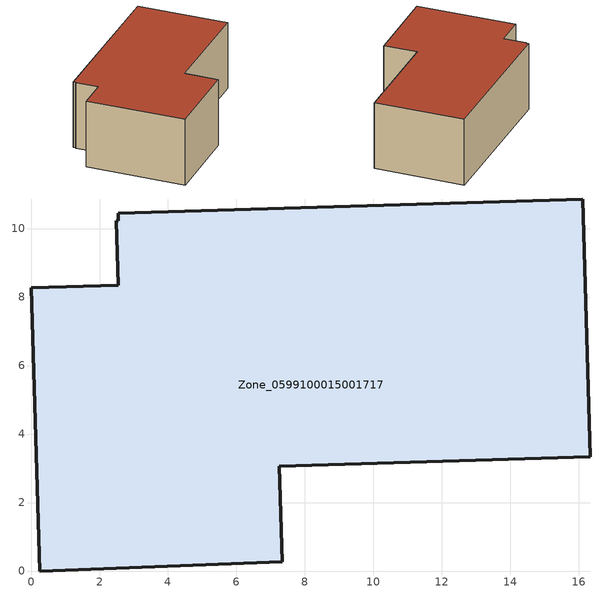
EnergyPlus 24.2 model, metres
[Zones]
Zone_0599100015001717
 floor ground (C_G): 2.55,10.23 2.55,10.45 16.11,10.86 16.34,3.34 7.25,3.06 7.33,0.27 0.26,0 0,8.27 2.55,8.35 2.5,10.23 z1.31
 wall outside (C_F): 0,8.27 0.26,0 7.33,0.27 7.25,3.06 16.34,3.34 16.11,10.86 2.55,10.45 2.55,10.23 2.5,10.23 2.55,8.35 0,8.27 z1.31:7.07
 roof outside (C_R): 2.55,10.45 2.55,10.23 2.5,10.23 2.55,8.35 0,8.27 0.26,0 7.33,0.27 7.25,3.06 16.34,3.34 16.11,10.86 z7.07
[BUILDING]
Pand.0599100015001717: North Axis=0; Terrain=City; Loads Convergence Tolerance Value=0.04; Temperature Convergence Tolerance Value=0.4; Solar Distribution=FullExterior; Maximum Number of Warmup Days=25; Minimum Number of Warmup Days=1
[Site:Location]
Rotterdam.The.Hague.AP_ZH_NLD Design_Conditions: Latitude=51.96; Longitude=4.45; Time Zone=1; Elevation=-4.5
[SITE:GROUNDTEMPERATURE:BUILDINGSURFACE]
18, 18, 18, 18, 18, 18, 18, 18, 18, 18, 18, 18
[MATERIAL] Thermal Absorptance=0.9; Solar Absorptance=0.7; Visible Absorptance=0.7
Name | Roughness | Thickness | Conductivity | Density | Specific Heat
G.D.1965 | MediumSmooth | 0.15 | 1 | 540 | 1210
F.D.1965 | Rough | 0.3 | 0.857143 | 1920 | 840
R.D.1965 | MediumRough | 0.2 | 0.08 | 1500 | 1000
[CONSTRUCTION]
C_G: G.D.1965
C_F: F.D.1965
C_R: R.D.1965
[ZONE]
Zone_0599100015001717: Type=1; Multiplier=1; Ceiling Height=Autocalculate; Volume=Autocalculate; Floor Area=autocalculate; Part of Total Floor Area=Yes
[ZONEINFILTRATION:DESIGNFLOWRATE]
Infil_Zone_0599100015001717: Zone or ZoneList or Space or SpaceList=Zone_0599100015001717; Schedule=AlwaysOn; Design Flow Rate Calculation Method=Flow/Area; Flow Rate per Floor Area=0.0042; Constant Term Coefficient=1; Temperature Term Coefficient=0; Velocity Term Coefficient=0; Velocity Squared Term Coefficient=0
[HVACTEMPLATE:ZONE:IDEALLOADSAIRSYSTEM]
Zone_0599100015001717: Maximum Heating Supply Air Temperature=50; Minimum Cooling Supply Air Temperature=13; Maximum Heating Supply Air Humidity Ratio=0.0156; Minimum Cooling Supply Air Humidity Ratio=0.0077; Heating Limit=NoLimit; Cooling Limit=NoLimit; Dehumidification Control Type=ConstantSensibleHeatRatio; Cooling Sensible Heat Ratio=0.7; Dehumidification Setpoint=60; Humidification Control Type=None; Humidification Setpoint=30; Outdoor Air Method=None; Outdoor Air Flow Rate per Person=0.00944; Outdoor Air Flow Rate per Zone Floor Area=0; Outdoor Air Flow Rate per Zone=0; Demand Controlled Ventilation Type=None; Outdoor Air Economizer Type=NoEconomizer; Heat Recovery Type=None; Sensible Heat Recovery Effectiveness=0.7; Latent Heat Recovery Effectiveness=0.65
[ZONECONTROL:THERMOSTAT]
ThermostatControl_Zone_0599100015001717: Zone or ZoneList=Zone_0599100015001717; Control Type Schedule=DualSetpointControlType; Control 1=Thermostat_Zone_0599100015001717; Temperature Difference Between Cutout And Setpoint=0
[THERMOSTATSETPOINT:DUALSETPOINT]
Thermostat_Zone_0599100015001717: Heating Setpoint Temperature Schedule=HeatingSetpoint_Zone_0599100015001717; Cooling Setpoint Temperature Schedule=CoolingSetpoint_Zone_0599100015001717
[SCHEDULE:COMPACT]
HeatingSetpoint_Zone_0599100015001717: Through: 12/31, For: AllDays, Until: 24:00, 21
CoolingSetpoint_Zone_0599100015001717: Through: 12/31, For: AllDays, Until: 24:00, 24
DualSetpointControlType: Through: 12/31, For: AllDays, Until: 24:00, 4
AlwaysOn: Through: 12/31, For: AllDays, Until: 24:00, 1
